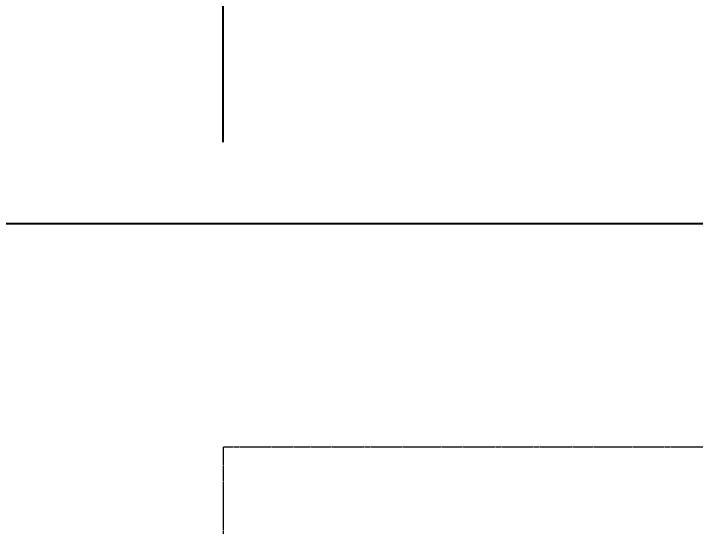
# Model space of a CAD drawing. Header units: millimetres. Extents: x -9013 to 516, y -36629 to 6082.
# Drawn here: x -7154.6 to -6849.8, y -30220.7 to -29991.6 of the extents above; entities that cross this region are included whole.
import ezdxf

# ---------------------------------------------------------------- set-up
doc = ezdxf.new("R2010")
doc.units = ezdxf.units.MM
doc.header["$LTSCALE"] = 0.05
doc.linetypes.add('CENTER', pattern=[50.8, 31.75, -6.35, 6.35, -6.35])
doc.linetypes.add('CENTER2', pattern=[28.575, 19.05, -3.175, 3.175, -3.175])
doc.layers.get('0').update_dxf_attribs({"lineweight": 18})
doc.layers.get('Defpoints').update_dxf_attribs({"color": 140, "lineweight": 18})
doc.layers.add('2CONC', color=4, linetype='Continuous')
doc.layers.add('G-Anno-Std-Cntr', color=1, linetype='CENTER2', lineweight=18)
doc.styles.add('trebuchet_MS', font='trebuc.ttf')
doc.dimstyles.new('MGP', dxfattribs={"dimtxt": 2.5, "dimasz": 2.5, "dimexe": 1.25, "dimexo": 0.625, "dimtad": 1, "dimdec": 0, "dimtxsty": 'trebuchet_MS', "dimcen": 2.5, "dimclrt": 7, "dimadec": 0, "dimazin": 0, "dimtfac": 1, "dimtdec": 0, "dimtmove": 0, "dimatfit": 3, "dimfxl": 1.148294, "dimfxlon": 1, "dimarcsym": 2})

# ---------------------------------------------------------------- blocks, each defined once
blk = doc.blocks.new('gas meter 1')
at = {"layer": 'G-Anno-Std-Cntr'}
blk.add_lwpolyline([(-6480.2, 2746.98), (-6230.2, 2746.98), (-6230.2, 3196.98), (-6480.2, 3196.98)], close=True, dxfattribs=at)
blk = doc.blocks.new('*D647')
at = {"color": 0, "lineweight": -2, "transparency": 16777216}
for p, q in [((-7160.97, -30049.04), (-7160.97, -29921.21)), ((-7060.97, -30049.04), (-7060.97, -29921.21)), ((-7135.97, -29934.21), (-7085.97, -29934.21))]:
    blk.add_line(p, q, dxfattribs=at)
at = {"color": 0, "transparency": 16777216}
for points in [[(-7135.97, -29930.05), (-7135.97, -29938.38), (-7160.97, -29934.21)], [(-7085.97, -29930.05), (-7085.97, -29938.38), (-7060.97, -29934.21)]]:
    blk.add_solid(points, dxfattribs=at)
at = {"layer": 'Defpoints', "color": 0, "transparency": 16777216}
for p in [(-7060.97, -29934.21), (-7160.97, -30211.93), (-7060.97, -30211.93)]:
    blk.add_point(p, dxfattribs=at)
at = {"color": 7, "transparency": 16777216, "insert": (-7110.97, -29915.49), "char_height": 25, "attachment_point": 5, "style": 'trebuchet_MS'}
blk.add_mtext('100', dxfattribs=at)
blk = doc.blocks.new('*D648')
at = {"color": 0, "lineweight": -2, "transparency": 16777216}
for p, q in [((-7060.97, -30049.04), (-7060.97, -29921.21)), ((-6810.97, -30049.04), (-6810.97, -29921.21)), ((-7035.97, -29934.21), (-6835.97, -29934.21))]:
    blk.add_line(p, q, dxfattribs=at)
at = {"color": 0, "transparency": 16777216}
for points in [[(-7035.97, -29930.05), (-7035.97, -29938.38), (-7060.97, -29934.21)], [(-6835.97, -29930.05), (-6835.97, -29938.38), (-6810.97, -29934.21)]]:
    blk.add_solid(points, dxfattribs=at)
at = {"layer": 'Defpoints', "color": 0, "transparency": 16777216}
for p in [(-6810.97, -29934.21), (-7060.97, -30211.93), (-6810.97, -30211.93)]:
    blk.add_point(p, dxfattribs=at)
at = {"color": 7, "transparency": 16777216, "insert": (-6935.97, -29915.49), "char_height": 25, "attachment_point": 5, "style": 'trebuchet_MS'}
blk.add_mtext('250', dxfattribs=at)
blk = doc.blocks.new('*D652')
at = {"color": 0, "lineweight": -2, "transparency": 16777216}
for p, q in [((-8710.97, -29912.5), (-8710.97, -29784.67)), ((-6595.97, -29912.5), (-6595.97, -29784.67)), ((-8685.97, -29797.67), (-6620.97, -29797.67))]:
    blk.add_line(p, q, dxfattribs=at)
at = {"color": 0, "transparency": 16777216}
for points in [[(-8685.97, -29793.5), (-8685.97, -29801.84), (-8710.97, -29797.67)], [(-6620.97, -29793.5), (-6620.97, -29801.84), (-6595.97, -29797.67)]]:
    blk.add_solid(points, dxfattribs=at)
at = {"layer": 'Defpoints', "color": 0, "transparency": 16777216}
for p in [(-6595.97, -29797.67), (-8710.97, -30132.99), (-6595.97, -30172.85)]:
    blk.add_point(p, dxfattribs=at)
at = {"color": 7, "transparency": 16777216, "insert": (-7653.47, -29778.95), "char_height": 25, "attachment_point": 5, "style": 'trebuchet_MS'}
blk.add_mtext('2115', dxfattribs=at)

msp = doc.modelspace()

# ---------------------------------------------------------------- linework, layer by layer
at = {"layer": '2CONC', "lineweight": -3}
msp.add_line((-8710.97, -30085.31), (-6595.97, -30085.31), dxfattribs=at)

# ---------------------------------------------------------------- block references
at = {"layer": 'G-Anno-Std-Cntr', "color": 7, "linetype": 'CENTER'}
msp.add_blockref('gas meter 1', (-580.77, -33382.28), dxfattribs=at)

# ---------------------------------------------------------------- dimensions: what is measured, and where the dimension line sits
for base, p1, p2, picture, middle in [((-6595.97, -29797.67), (-8710.97, -30132.99), (-6595.97, -30172.85), '*D652', (-7653.47, -29778.95)), ((-7060.97, -29934.21), (-7160.97, -30211.93), (-7060.97, -30211.93), '*D647', (-7110.97, -29915.49)), ((-6810.97, -29934.21), (-7060.97, -30211.93), (-6810.97, -30211.93), '*D648', (-6935.97, -29915.49))]:
    dim = msp.add_linear_dim(base=base, p1=p1, p2=p2, dimstyle='MGP', override={"dimscale": 100, "dimtxt": 0.25, "dimasz": 0.25, "dimexe": 0.13, "dimexo": 0.06, "dimgap": 0.06, "dimarcsym": 1})
    dim.commit()
    dim.dimension.update_dxf_attribs({"geometry": picture, "text_midpoint": middle})

doc.saveas('drawing.dxf')
